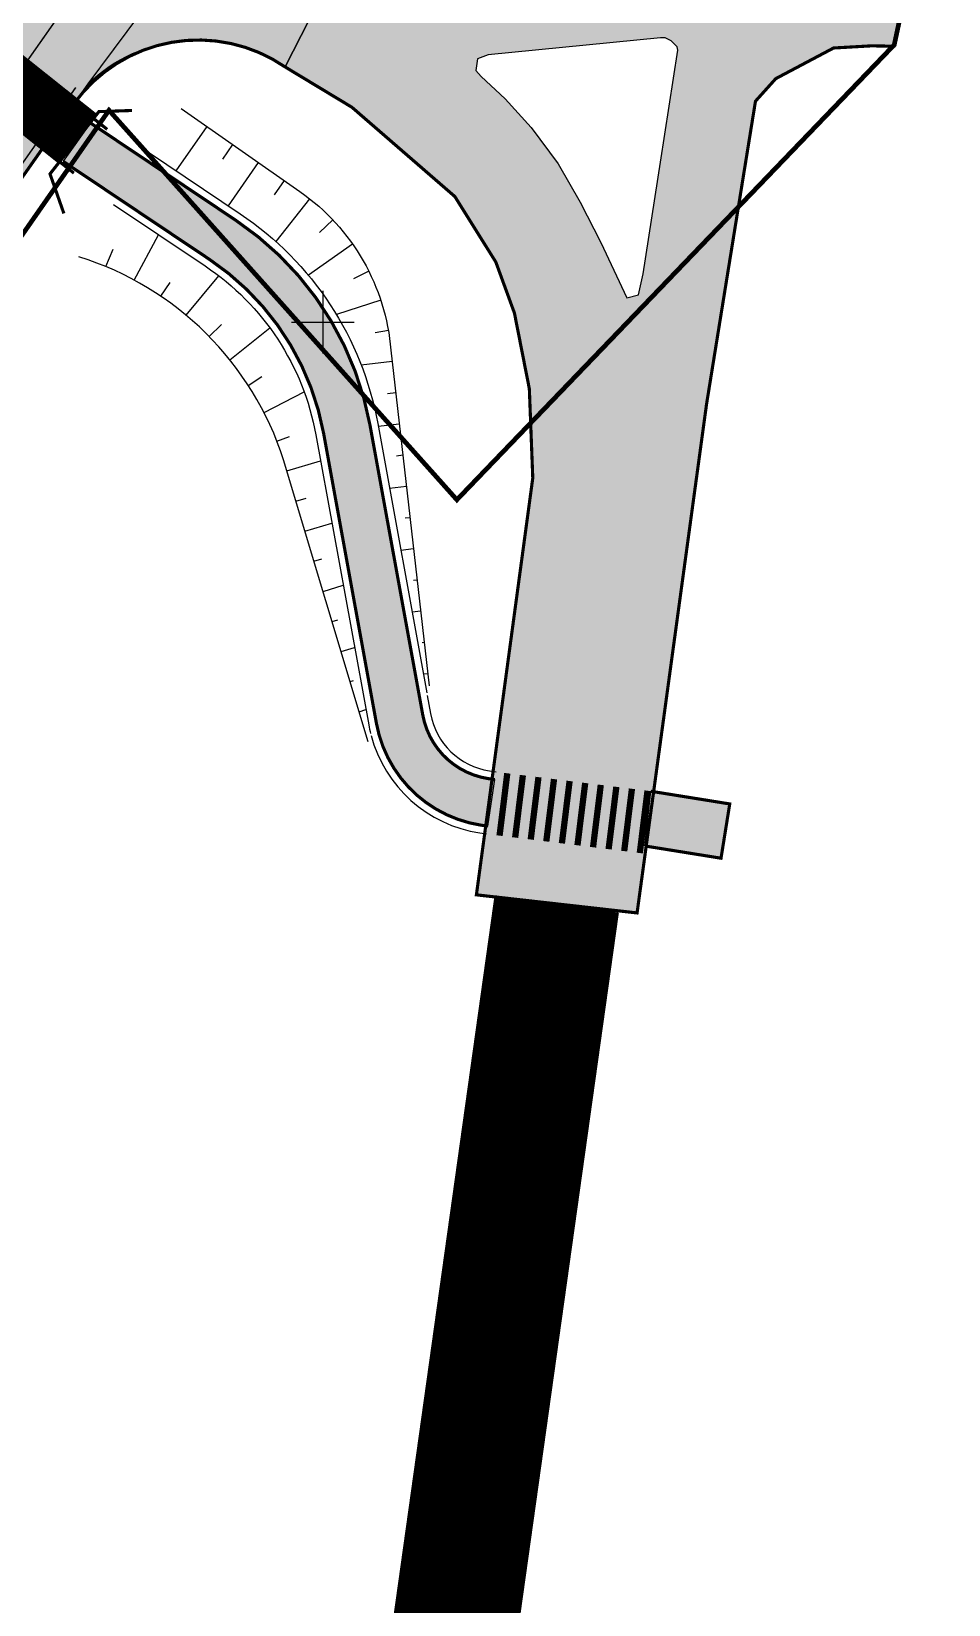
# Model space of a CAD drawing. Header units: metres. Extents: x 751 to 535790, y 161 to 6579518.
# Drawn here: x 535381.4 to 535439.9, y 6578668.4 to 6578768.5 of the extents above; entities that cross this region are included whole.
import ezdxf

# ---------------------------------------------------------------- set-up
doc = ezdxf.new("R2010")
doc.units = ezdxf.units.M
for name, pattern in [('08136_Kogujatee$0$911', [2, 1, 1]), ('08136_Kogujatee$0$DASHED', [0.75, 0.5, -0.25]), ('13132-geo$0$KATASTRIPIIR', [0.02, 0.01, 0.01]), ('DASHED', [0.75, 0.5, -0.25])]:
    doc.linetypes.add(name, pattern=pattern)
doc.layers.get('0').update_dxf_attribs({"lineweight": 9})
for name, color, linetype, lineweight in [('-GEODEESIA', 7, 'Continuous', 9), ('-KOGUJATEE', 7, 'Continuous', 9), ('DP_KR-olemasolev', 36, 'Continuous', 9), ('DP_T-autoliiklus-LK', 254, 'Continuous', 9)]:
    doc.layers.add(name, color=color, linetype=linetype, lineweight=lineweight)
doc.layers.add('08136_Kogujatee$0$K-T_kate_kõnnitee', color=7, linetype='Continuous', true_color=0xffffcc)
for name, color, linetype in [('08136_Kogujatee$0$K-T_kate_sõidutee', 254, 'Continuous'), ('08136_Kogujatee$0$K-T_KM', 7, 'Continuous'), ('08136_Kogujatee$0$K-T_tee', 250, 'Continuous'), ('08136_Kogujatee$0$K-T_tee_mulle_nolv', 104, 'Continuous'), ('08136_Kogujatee$0$K-T_tee_mulle_ylemine', 104, 'Continuous'), ('13132-geo$0$PIIR', 7, 'Continuous'), ('13132-geo$0$vork', 7, 'Continuous')]:
    doc.layers.add(name, color=color, linetype=linetype)
doc.layers.add('DP_T-kergliiklus_planeeritav', color=7, linetype='Continuous', lineweight=9, true_color=0xffffcc)

# ---------------------------------------------------------------- blocks, each defined once
blk = doc.blocks.new('13132-geo$0$VKORIS')
at = {"color": 0, "linetype": 'Continuous'}
for p, q in [((-1.423576730799099e-13, 4.000355117866842), (-1.423576730799099e-13, -4.000355117867127)), ((-4.000355117866984, 0), (4.000355117866984, 0))]:
    blk.add_line(p, q, dxfattribs=at)
blk = doc.blocks.new('13132-geo')
at = {"layer": '13132-geo$0$PIIR', "linetype": '13132-geo$0$KATASTRIPIIR', "lineweight": 0, "ltscale": 0.5, "flags": 128}
blk.add_lwpolyline([(535731.43, 6579485.3), (535729.49, 6579479.78), (535708.24, 6579419.48), (535683, 6579412.43), (535677.58, 6579380.08), (535690.47, 6579363.76), (535630.21, 6579219.02), (535561.29, 6579092.49), (535513.98, 6579029.28), (535479, 6578983.11), (535467.5700000001, 6578969.34), (535433.13, 6578912.93), (535360.61, 6578814.9), (535242.98, 6578647.68), (535186.55, 6578567.350000001), (535185.17, 6578569.600000001), (535150.18, 6578519.58), (535154.25, 6578516.72), (535131.12, 6578483.04), (535080.35, 6578410.97), (534998.62, 6578298.33), (534986.47, 6578281.58), (534978.42, 6578287.45), (534848.14, 6578103.61), (534789.63, 6578021.05), (534799.84, 6578013.86), (534769.95, 6577971.77), (534659.8, 6577815.18), (534626.79, 6577769.36), (534540.6900000001, 6577650.32), (534455.0700000001, 6577532.32), (534418.45, 6577480.94), (534364.53, 6577405.28), (534277.65, 6577286.41), (534268.81, 6577274.32), (534188.6900000001, 6577165.4), (534141.75, 6577101.29), (534144.74, 6577100.84), (533888.67, 6576751.100000001), (533556.3, 6576293.640000001), (533520.05, 6576242.25), (533373.27, 6576040.57), (533365.58, 6576045.03), (533149.23, 6575741.41), (533155.72, 6575736.74), (533124.9, 6575691.640000001), (533122.81, 6575694.07), (533093.97, 6575667.4), (533075.67, 6575632.08), (533063.31, 6575612.9), (533112.93, 6575576.93), (533162.02, 6575646.640000001), (533163.13, 6575648.22), (533432.11, 6576030.36), (533574.97, 6576227.98), (533825.9400000001, 6576575.42), (533935.08, 6576727.75), (534036.84, 6576863.94), (534154.72, 6577026.810000001), (534192.15, 6577082.140000001), (534292.89, 6577221.5), (534382.11, 6577346.2), (534467.77, 6577464.59), (534565.66, 6577599.04), (534664.54, 6577736.42), (534757.77, 6577867.18), (534907.8200000001, 6578081.65), (534930.58, 6578065.73), (534962, 6578110.82), (534938.8, 6578126.12), (535035.14, 6578263.93), (535157.31, 6578434.68), (535215.25, 6578513.17), (535260.27, 6578577.19), (535258.03, 6578579.15), (535269.48, 6578595.71), (535386.38, 6578763.49), (535408.54, 6578738.69), (535436.4, 6578767.66), (535447.75, 6578820.57), (535458.1900000001, 6578850.100000001), (535467.46, 6578866.850000001), (535558.87, 6579005.600000001), (535618.47, 6579097.33), (535654.98, 6579166.51), (535675.34, 6579177.59), (535675.45, 6579194.38), (535688.75, 6579232.54), (535704.53, 6579267.76), (535715.83, 6579299.46), (535748.6, 6579391.34), (535756.45, 6579411.93), (535774.73, 6579465.34), (535777.54, 6579473.54)], close=True, dxfattribs=at)
at = {"layer": '13132-geo$0$vork', "ltscale": 0.5, "xscale": 0.5, "yscale": 0.5, "zscale": 0.5}
blk.add_blockref('13132-geo$0$VKORIS', (535400, 6578750), dxfattribs=at)
blk = doc.blocks.new('08136_Kogujatee')
at = {"layer": '08136_Kogujatee$0$K-T_kate_kõnnitee'}
h = blk.add_hatch(color=256, dxfattribs=at)
edge = h.paths.add_edge_path()
edge.add_line((535410.5119585389, 6578717.907216635), (535410.9620848479, 6578720.873255459))
edge.add_line((535410.9620848479, 6578720.873255459), (535410.5374090413, 6578720.937704296))
edge.add_arc((535411.2876195465, 6578725.881102338), 5.000000000032554, 190.3252200176368, 261.37063361736864, ccw=False)
edge.add_line((535406.3685883523, 6578724.984925954), (535403.0040856549, 6578743.452377246))
edge.add_arc((535383.3279608779, 6578739.867671712), 19.99999999998951, 10.32522001226753, 56.1899094189714)
edge.add_line((535394.4567999729, 6578756.485401412), (535385.195373768, 6578762.687748172))
edge.add_line((535385.195373768, 6578762.687748172), (535383.4586630386, 6578760.240216141))
edge.add_line((535383.4586630386, 6578760.240216141), (535392.7874741093, 6578753.992741957))
edge.add_arc((535383.3279608785, 6578739.867671713), 16.99999999894984, 10.325220011713782, 56.18990941675088, ccw=False)
edge.add_line((535400.0526669383, 6578742.914671416), (535403.4171696359, 6578724.447220123))
edge.add_arc((535411.2876195465, 6578725.881102338), 7.999999999991909, 190.3252200176965, 261.3706336173687)
edge.add_line((535410.0872827382, 6578717.971665471), (535410.5119585389, 6578717.907216635))
blk.add_hatch(color=256, dxfattribs=at).paths.add_polyline_path([(535420.5053095774, 6578716.650542449), (535420.9027740435, 6578720.131581392), (535425.9205280291, 6578719.325015853), (535425.3650601761, 6578715.869374746)])
at = {"layer": '08136_Kogujatee$0$K-T_kate_sõidutee'}
h = blk.add_hatch(color=256, dxfattribs=at)
edge = h.paths.add_edge_path()
edge.add_line((535327.5711535427, 6578683.389688428), (535296.7457613313, 6578643.867847758))
edge.add_arc((552598.2910024045, 6566461.180757231), 21160.37174707958, 144.8491424383722, 144.9636125474701)
edge.add_line((535272.4407567674, 6578609.27714063), (535075.2210837819, 6578327.799887177))
edge.add_line((535075.2210837819, 6578327.799887177), (535046.155275312, 6578290.67311009))
edge.add_line((535046.155275312, 6578290.67311009), (534861.050375788, 6578026.486389111))
edge.add_line((534861.050375788, 6578026.486389111), (534852.966269657, 6578034.229128374))
edge.add_line((534852.966269657, 6578034.229128374), (535261.5061379995, 6578617.212661999))
edge.add_arc((535425.2936543734, 6578502.435250655), 200.0005116865176, 144.9037837735345, 144.9783734246571, ccw=False)
edge.add_line((535261.655698, 6578617.425789), (535375.2591022023, 6578779.088834526))
edge.add_line((535375.2591022023, 6578779.088834526), (535519.0208810001, 6578983.668681001))
edge.add_arc((534131.7863223304, 6579958.502278802), 1695.500004178312, 324.903626799992, 333.329087242539)
edge.add_line((535646.8840717024, 6579197.450983542), (535643.9780351812, 6579198.910719628))
edge.add_line((535643.9780351812, 6579198.910719628), (535654.3939180797, 6579219.010084459))
edge.add_arc((535654.8934891332, 6579218.989377884), 0.4999999997638523, 177.6265225842917, 310.7741638855893)
edge.add_arc((535640.4777900783, 6579235.705359036), 22.57343210961179, 310.7741635698993, 332.7330363708171)
edge.add_arc((534597.5507025626, 6579741.141920945), 1181.515826795186, 334.1167069500335, 335.1829747954353)
edge.add_line((535669.956851, 6579245.233964), (535671.880005, 6579249.381266))
edge.add_arc((534950.1963338386, 6579584.034727157), 795.5000064648705, 335.1222738824459, 340.6044683512804)
edge.add_line((535700.550569, 6579319.859062), (535741.056557, 6579434.910686))
edge.add_line((535741.056557, 6579434.910686), (535756.3073943069, 6579478.937561114))
edge.add_line((535756.3073943069, 6579478.937561114), (535766.2990338568, 6579476.389270481))
edge.add_line((535766.2990338568, 6579476.389270481), (535760.270486106, 6579458.908323599))
edge.add_line((535760.270486106, 6579458.908323599), (535757.5748413542, 6579446.698554993))
edge.add_line((535757.5748413542, 6579446.698554993), (535752.149586632, 6579431.036660133))
edge.add_line((535752.149586632, 6579431.036660133), (535742.7026461029, 6579404.203940377))
edge.add_line((535742.7026461029, 6579404.203940377), (535739.8141337719, 6579395.999523122))
edge.add_line((535739.8141337719, 6579395.999523122), (535738.4478083346, 6579392.118665881))
edge.add_line((535738.4478083346, 6579392.118665881), (535738.0925844394, 6579391.109701847))
edge.add_line((535738.0925844394, 6579391.109701847), (535730.9648656611, 6579370.864408688))
edge.add_line((535730.9648656611, 6579370.864408688), (535711.6337343925, 6579315.95702081))
edge.add_arc((534952.7845769792, 6579583.062108654), 804.4856565898361, 335.75875219058724, 340.60859089849794, ccw=False)
edge.add_line((535686.3345274648, 6579252.756732068), (535676.3684412859, 6579223.002255169))
edge.add_arc((534455.1629843661, 6579800.739225978), 1350.971049079408, 334.23781295169863, 334.68175661658506, ccw=False)
edge.add_line((535671.8553611902, 6579213.557452054), (535671.179119181, 6579213.8838098))
edge.add_arc((535688.966430632, 6579205.300450821), 19.75000000041237, 154.2401270875827, 234.9535034004047)
edge.add_line((535677.6251707901, 6579189.131396267), (535687.0464805625, 6579182.523123544))
edge.add_line((535687.0464805625, 6579182.523123544), (535683.2868474738, 6579177.220647511))
edge.add_arc((535670.386688527, 6579155.899023091), 24.92038861549227, 58.82492837928949, 152.3821498078122)
edge.add_line((535648.3057489556, 6579167.451420089), (535647.7171067898, 6579166.306096771))
edge.add_arc((534209.6787477274, 6579906.113914666), 1617.179621920021, 324.8931312980676, 332.7761618852978, ccw=False)
edge.add_line((535532.6623127314, 6578976.068530675), (535473.9270615358, 6578892.151799708))
edge.add_line((535473.9270615358, 6578892.151799708), (535470.4253759843, 6578887.020691676))
edge.add_arc((535637.701308305, 6578768.385684142), 205.0743829599586, 144.6550694973622, 145.9707415731635)
edge.add_line((535467.7455218727, 6578883.148627658), (535451.3129372292, 6578864.202160386))
edge.add_line((535451.3129372292, 6578864.202160386), (535391.1408370074, 6578778.232562177))
edge.add_arc((535396.9305296459, 6578783.257869509), 7.666436892738719, 220.9571573370018, 242.7030154105623)
edge.add_line((535393.4146803209, 6578776.445156529), (535385.0379250555, 6578765.175663485))
edge.add_line((535385.0379250555, 6578765.175663485), (535327.5711535427, 6578683.389688428))
h = blk.add_hatch(color=256, dxfattribs=at)
h.paths.add_polyline_path([(535397.5927290347, 6578766.253593436), (535401.8551230942, 6578763.681677905), (535408.4130910216, 6578757.995869339), (535411.0202490693, 6578753.82823409), (535412.2060845653, 6578750.579080248), (535413.155946287, 6578745.757691457), (535413.3747299645, 6578740.077942184), (535409.7837493967, 6578713.537550024), (535420.0182646161, 6578712.384947355), (535424.447, 6578744.804), (535427.5598693127, 6578764.068651738), (535428.2384716991, 6578764.823188993), (535428.8509209715, 6578765.504170673), (535432.5348997051, 6578767.456252305), (535434.9462120999, 6578767.593152019), (535436.3853633476, 6578767.568997544), (535437.9581921641, 6578774.927408254), (535435.8458065577, 6578776.14770417), (535434.3585942906, 6578777.360261565), (535433.2869215196, 6578779.206359243), (535432.2275911205, 6578781.672314881), (535431.7546357589, 6578783.8594614), (535431.5614729681, 6578786.048639695), (535426.0791778071, 6578787.393507306), (535425.3897405228, 6578785.356640528), (535424.269, 6578782.744), (535422.737, 6578779.999), (535420.96398765, 6578777.89902395), (535418.466, 6578775.882), (535415.3154904181, 6578774.331075184), (535411.9033310296, 6578773.300354127), (535408.8314083834, 6578772.804750146), (535405.6035734434, 6578772.718618956), (535402.7187523216, 6578773.00824655), (535401.1794948597, 6578773.258959998)])
h.paths.add_polyline_path([(535422.5718243802, 6578767.540715786), (535422.1985038683, 6578767.911585627), (535421.8176849419, 6578768.110881371), (535421.500874585, 6578768.095230368), (535410.5428162273, 6578767.010352827), (535409.843795252, 6578766.766429322), (535409.7492610384, 6578766.033787334), (535410.0801201165, 6578765.646811152), (535411.6097281334, 6578764.214811218), (535413.2743938441, 6578762.387177287), (535414.9985611319, 6578760.073819509), (535416.3848086862, 6578757.645235329), (535417.7053621534, 6578755.079529023), (535419.3571723998, 6578751.557549934), (535420.1153993197, 6578751.731020219), (535420.4060789485, 6578753.084779824), (535421.5134021777, 6578760.188130933), (535422.6201366242, 6578767.325741538)], flags=16)
h = blk.add_hatch(color=256, dxfattribs=at)
edge = h.paths.add_edge_path()
edge.add_line((535397.5927290012, 6578766.253593459), (535401.1794949969, 6578773.25895997))
edge.add_arc((535405.7156473778, 6578795.368230075), 22.56981397715185, 236.97406941580408, 258.405542961508, ccw=False)
edge.add_line((535393.4146803209, 6578776.445156529), (535385.0379250555, 6578765.175663485))
edge.add_arc((535391.982189218, 6578757.947589559), 10.0233655749199, 55.96175935835788, 133.8527702074995, ccw=False)
at = {"layer": '08136_Kogujatee$0$K-T_kate_kõnnitee'}
blk.add_lwpolyline([(535410.5119585389, 6578717.907216635), (535410.9620848479, 6578720.873255459), (535410.5374090413, 6578720.937704296, -0.3203209957688896), (535406.3685883523, 6578724.984925954), (535403.0040856549, 6578743.452377246, 0.2028375308641871), (535394.4567999729, 6578756.485401412), (535385.195373768, 6578762.687748172), (535383.4586630386, 6578760.240216141), (535392.7874741093, 6578753.992741957, -0.2028375308532351), (535400.0526669383, 6578742.914671416), (535403.4171696359, 6578724.447220123, 0.320320995767475), (535410.0872827382, 6578717.971665471)], format="xyb", close=True, dxfattribs=at)
blk.add_lwpolyline([(535420.5053095774, 6578716.650542449), (535420.9027740435, 6578720.131581392), (535425.9205280291, 6578719.325015853), (535425.3650601761, 6578715.869374746)], close=True, dxfattribs=at)
at = {"layer": '08136_Kogujatee$0$K-T_kate_sõidutee', "linetype": 'Continuous'}
blk.add_lwpolyline([(535532.6623127314, 6578976.068530675), (535473.9270615358, 6578892.151799708), (535470.4253759843, 6578887.020691676, 0.005740765463521387), (535467.7455218727, 6578883.148627658), (535451.3129372292, 6578864.202160386), (535391.1408370074, 6578778.232562177, 0.09516998259534003), (535393.4146803209, 6578776.445156529), (535385.0379250555, 6578765.175663485), (535327.5711535427, 6578683.389688428), (535296.7457613313, 6578643.867847758, 0.0004994701162531038), (535272.4407567674, 6578609.27714063), (535075.2210837819, 6578327.799887177), (535046.155275312, 6578290.67311009), (534861.050375788, 6578026.486389111), (534852.966269657, 6578034.229128374), (535261.5061379995, 6578617.212661999, -0.0003254587614914733), (535261.655698, 6578617.425789), (535375.2591022023, 6578779.088834526), (535519.0208810001, 6578983.668681001, 0.03677957735099482)], format="xyb", dxfattribs=at)
at = {"layer": '08136_Kogujatee$0$K-T_kate_sõidutee', "flags": 128}
blk.add_lwpolyline([(535401.1794948597, 6578773.258959998), (535397.5927290347, 6578766.253593436), (535401.8551230942, 6578763.681677905), (535408.4130910216, 6578757.995869339), (535411.0202490693, 6578753.82823409), (535412.2060845653, 6578750.579080248), (535413.155946287, 6578745.757691457), (535413.3747299645, 6578740.077942184), (535409.7837493967, 6578713.537550024), (535420.0182646161, 6578712.384947355), (535424.447, 6578744.804), (535427.5598693127, 6578764.068651738), (535428.2384716991, 6578764.823188993), (535428.8509209715, 6578765.504170673), (535432.5348997051, 6578767.456252305), (535434.9462120999, 6578767.593152019), (535436.3853633476, 6578767.568997544), (535437.9581921641, 6578774.927408254)], dxfattribs=at)
blk.add_lwpolyline([(535397.5927290012, 6578766.253593459), (535401.1794949969, 6578773.25895997, -0.09378597663823003), (535393.4146803209, 6578776.445156529), (535385.0379250555, 6578765.175663485, -0.3535834731591783), (535397.5927290012, 6578766.253593459, 2.595901108816067)], format="xyb", dxfattribs=at)
blk.add_lwpolyline([(535422.5718243802, 6578767.540715786), (535422.1985038683, 6578767.911585627), (535421.8176849419, 6578768.110881371), (535421.500874585, 6578768.095230368), (535410.5428162273, 6578767.010352827), (535409.843795252, 6578766.766429322), (535409.7492610384, 6578766.033787334), (535410.0801201165, 6578765.646811152), (535411.6097281334, 6578764.214811218), (535413.2743938441, 6578762.387177287), (535414.9985611319, 6578760.073819509), (535416.3848086862, 6578757.645235329), (535417.7053621534, 6578755.079529023), (535419.3571723998, 6578751.557549934), (535420.1153993197, 6578751.731020219), (535420.4060789485, 6578753.084779824), (535421.5134021777, 6578760.188130933), (535422.6201366242, 6578767.325741538)], close=True, dxfattribs=at)
at = {"layer": '08136_Kogujatee$0$K-T_KM', "linetype": '08136_Kogujatee$0$911', "const_width": 0.1}
for points in [[(535383.8507240398, 6578770.443596118), (535372.3460930366, 6578754.070352252, 0.0003331850121608244)], [(535384.2637121982, 6578764.943506381), (535327.1563578729, 6578683.669049273, 0.0003331850140074084)]]:
    blk.add_lwpolyline(points, format="xyb", dxfattribs=at)
at = {"layer": '08136_Kogujatee$0$K-T_KM', "linetype": 'Continuous', "const_width": 0.4, "flags": 128}
for points in [[(535411.2586432237, 6578717.306597613), (535411.751834481, 6578721.276456095)], [(535412.25101438, 6578717.183311411), (535412.7442056374, 6578721.153169894)], [(535413.2433855364, 6578717.060025208), (535413.7365767937, 6578721.02988369)], [(535414.2357566927, 6578716.936739006), (535414.7289479501, 6578720.906597489)], [(535415.2281278493, 6578716.813452804), (535415.7213191064, 6578720.783311285)], [(535416.2204990056, 6578716.690166601), (535416.7136902628, 6578720.660025083)], [(535417.212870162, 6578716.566880398), (535417.7060614191, 6578720.53673888)], [(535418.2052413183, 6578716.443594196), (535418.6984325754, 6578720.413452678)], [(535419.1976124747, 6578716.320307994), (535419.6908037318, 6578720.290166477)], [(535420.189983631, 6578716.197021793), (535420.6831748881, 6578720.166880275)]]:
    blk.add_lwpolyline(points, dxfattribs=at)
at = {"layer": '08136_Kogujatee$0$K-T_tee', "linetype": '08136_Kogujatee$0$DASHED', "const_width": 0.2, "flags": 128}
blk.add_lwpolyline([(535386.2664980433, 6578762.27496691), (535343.9026909312, 6578796.066569756)], dxfattribs=at)
at = {"layer": '08136_Kogujatee$0$K-T_tee', "linetype": '08136_Kogujatee$0$DASHED', "const_width": 0.2}
blk.add_lwpolyline([(535384.1467415023, 6578759.488737095), (535341.4680638412, 6578793.531497264)], dxfattribs=at)
at = {"layer": '08136_Kogujatee$0$K-T_tee', "const_width": 0.2}
blk.add_lwpolyline([(535397.5927290347, 6578766.253593436), (535401.8551230942, 6578763.681677905), (535408.4130910216, 6578757.995869339), (535411.0202490693, 6578753.82823409), (535412.2060845653, 6578750.579080248), (535413.155946287, 6578745.757691457), (535413.3747299645, 6578740.077942184), (535409.7837493967, 6578713.537550024), (535420.0182646161, 6578712.384947355), (535424.447, 6578744.804), (535427.5598693127, 6578764.068651738), (535428.2384716991, 6578764.823188993), (535428.8509209715, 6578765.504170673), (535432.5348997051, 6578767.456252305), (535434.9462120999, 6578767.593152019), (535436.3853633476, 6578767.568997544), (535437.9581921641, 6578774.927408254), (535435.8458065577, 6578776.14770417), (535434.3585942906, 6578777.360261565), (535433.2869215196, 6578779.206359243), (535432.2275911205, 6578781.672314881), (535431.7546357589, 6578783.8594614), (535431.5614729681, 6578786.048639695)], dxfattribs=at)
at = {"layer": '08136_Kogujatee$0$K-T_tee'}
for points in [[(535397.5927289976, 6578766.253593462, 0.2, 0.2, 0.4084168379143157), (535384.1308365389, 6578763.884706698, 0.2, 0.2, 0), (535327.5711535427, 6578683.389688428, 0, 0, 0)], [(535420.9027740435, 6578720.131581392, 0.2, 0.2, 0), (535425.9205280291, 6578719.325015853, 0.2, 0.2, 0), (535425.3650601761, 6578715.869374746, 0.2, 0.2, 0), (535420.5053095774, 6578716.650542449, 0, 0, 0)]]:
    blk.add_lwpolyline(points, format="xyseb", dxfattribs=at)
at = {"layer": '08136_Kogujatee$0$K-T_tee', "color": 5, "const_width": 0.2}
blk.add_lwpolyline([(535387.8516169382, 6578763.477966653), (535385.7365282396, 6578763.404156731), (535382.6237277978, 6578759.439304692), (535383.5072583054, 6578756.9194702)], dxfattribs=at)
at = {"layer": '08136_Kogujatee$0$K-T_tee', "const_width": 0.2}
for points in [[(535385.1953737679, 6578762.687748172), (535394.4567999729, 6578756.485401412, -0.2028375308641871), (535403.0040856549, 6578743.452377246), (535406.3685883523, 6578724.984925954, 0.3203209957688896), (535410.5374090413, 6578720.937704296), (535410.9620848479, 6578720.873255459)], [(535383.4586630386, 6578760.240216141), (535392.7874741093, 6578753.992741957, -0.2028375308532351), (535400.0526669383, 6578742.914671416), (535403.4171696359, 6578724.447220123, 0.320320995767475), (535410.0872827382, 6578717.971665471), (535410.5119585389, 6578717.907216635)]]:
    blk.add_lwpolyline(points, format="xyb", dxfattribs=at)
at = {"layer": '08136_Kogujatee$0$K-T_tee_mulle_nolv'}
for points in [[(535392.6093766596, 6578762.456959684), (535390.6441957817, 6578759.640456856)], [(535394.2495816762, 6578761.312526417), (535393.6018118482, 6578760.384140856)], [(535395.8897866928, 6578760.16809315), (535393.9683486037, 6578757.414282612)], [(535397.5299917094, 6578759.023659882), (535396.891400829, 6578758.108429614)], [(535399.1577312044, 6578757.862050976), (535397.0148208356, 6578755.129384083)], [(535400.6354790617, 6578756.517028791), (535399.7852184883, 6578755.710527579)], [(535387.9808454554, 6578752.681393391), (535389.5374224401, 6578755.567523984)], [(535386.1759413766, 6578753.541028463), (535386.6400112088, 6578754.656131874)], [(535401.9006180521, 6578754.97033983), (535399.0787272189, 6578752.988775311)], [(535389.6906546534, 6578751.645437941), (535390.2834744212, 6578752.521584131)], [(535391.2882001185, 6578750.443564539), (535393.3802253983, 6578752.952089086)], [(535402.9259393488, 6578753.255248099), (535401.952480089, 6578752.766352871)], [(535403.6893917861, 6578751.408639374), (535400.8684732225, 6578750.478064103)], [(535392.7574402818, 6578749.087841657), (535393.545795316, 6578749.860643441)], [(535394.0836219375, 6578747.591882632), (535396.6296714057, 6578749.630586084)], [(535404.1745561052, 6578749.470227913), (535403.337784007, 6578749.324987712)], [(535404.4160811778, 6578747.485359671), (535402.448627409, 6578747.260243079)], [(535395.2534283854, 6578745.970708963), (535396.1253044136, 6578746.535648136)], [(535396.2551131485, 6578744.24059948), (535398.816186768, 6578745.55668382)], [(535404.6434382787, 6578745.498324505), (535404.1254424202, 6578745.439055279)], [(535404.8707953796, 6578743.51128934), (535403.5295422667, 6578743.357822795)], [(535397.0786179248, 6578742.418926877), (535397.8709594808, 6578742.730302242)], [(535405.0981524806, 6578741.524254174), (535404.6950355713, 6578741.478129428)], [(535397.7149169497, 6578740.523713104), (535399.862662741, 6578741.167957873)], [(535405.3255095815, 6578739.537219008), (535404.24806124, 6578739.413937078)], [(535398.2895481001, 6578738.608041149), (535398.934152619, 6578738.801398803)], [(535405.5528666824, 6578737.550183843), (535405.2376846969, 6578737.514120635)], [(535398.8641792506, 6578736.692369194), (535400.5840605738, 6578737.208270354)], [(535405.7802237832, 6578735.563148677), (535404.966580213, 6578735.47005136)], [(535399.4388104009, 6578734.776697238), (535399.9407934305, 6578734.92727369)], [(535406.0075808842, 6578733.576113513), (535405.7803338225, 6578733.550111842)], [(535400.0134415514, 6578732.861025282), (535401.3054584069, 6578733.248582833)], [(535406.2349379851, 6578731.589078347), (535405.6850991853, 6578731.526165643)], [(535400.5880727017, 6578730.945353327), (535400.947434242, 6578731.053148576)], [(535406.462295086, 6578729.602043182), (535406.3229829482, 6578729.586103049)], [(535401.1627038522, 6578729.029681372), (535402.0268562397, 6578729.288895315)], [(535406.6896521869, 6578727.615008016), (535406.4036181585, 6578727.582279925)], [(535401.7373350025, 6578727.114009416), (535401.9540750536, 6578727.179023462)], [(535402.311966153, 6578725.198337461), (535402.7482540727, 6578725.329207795)]]:
    blk.add_lwpolyline(points, dxfattribs=at)
at = {"layer": '08136_Kogujatee$0$K-T_tee_mulle_ylemine', "flags": 128}
for points in [[(535390.969171643, 6578763.601392952), (535398.5464953777, 6578758.314406708, -0.2244249304188493), (535404.3332979453, 6578748.208861128), (535406.7775220136, 6578726.847051199)], [(535388.8886496766, 6578760.816140326), (535394.7350209502, 6578756.900844655, -0.2028375308588365), (535403.4959887742, 6578743.541994885), (535406.6175807518, 6578726.407858585)], [(535386.6628818584, 6578757.492594386), (535392.509253132, 6578753.577298715, -0.2028375308595511), (535399.5607638188, 6578742.825053778), (535402.9252665165, 6578724.357602485, 0.01670141638552582), (535403.0456099804, 6578723.802814987, 0.01670141638552582)], [(535402.8865973033, 6578723.282665505), (535397.5048042472, 6578741.224174629, 0.2438123928667483), (535384.4703314706, 6578754.161429344, 24.4696298122671)], [(535406.6505060062, 6578726.227134839), (535406.8604914717, 6578725.074543593, 0.3203209957895303), (535410.6124300918, 6578721.4320441), (535411.0371058993, 6578721.367595263)], [(535403.0742456636, 6578723.692383657, 0.298346144258375), (535410.0122616877, 6578717.477325667), (535410.4369374875, 6578717.41287683)]]:
    blk.add_lwpolyline(points, format="xyb", dxfattribs=at)

msp = doc.modelspace()

# ---------------------------------------------------------------- linework, layer by layer
at = {"layer": 'DP_KR-olemasolev', "ltscale": 0.5, "const_width": 0.3, "flags": 128}
msp.add_lwpolyline([(534757.77, 6577867.18), (534907.8200000001, 6578081.65), (534930.58, 6578065.73), (534962, 6578110.82), (534938.8, 6578126.12), (535035.14, 6578263.93), (535157.31, 6578434.68), (535215.25, 6578513.17), (535260.27, 6578577.19), (535258.03, 6578579.15), (535269.48, 6578595.71), (535386.38, 6578763.49), (535408.54, 6578738.69), (535436.4, 6578767.66), (535447.75, 6578820.57), (535458.1900000001, 6578850.100000001), (535467.46, 6578866.850000001), (535558.87, 6579005.600000001)], dxfattribs=at)
at = {"layer": 'DP_T-autoliiklus-LK', "ltscale": 0.5, "const_width": 8, "flags": 128}
msp.add_lwpolyline([(535349.4820248337, 6577454.67007935), (535338.86, 6577620.34), (535334.56, 6577670.44), (535331.18, 6577719.43), (535328.59, 6577751.77), (535327.73, 6577784.04), (535327.91, 6577805.98), (535329.17, 6577822.63), (535331.22, 6577851.92), (535341.68, 6577929.850000001), (535343.49, 6577947.28), (535347.88, 6577993.22), (535348.64, 6578034.100000001), (535349.16, 6578141.310000001), (535350.29, 6578197.640000001), (535352.39, 6578261.33), (535357.88, 6578342.09), (535366.64, 6578410.57), (535368.98, 6578428.82), (535378.7841108341, 6578485.1386267), (535401.72, 6578619.03), (535414.9010070064, 6578712.961248689)], dxfattribs=at)
at = {"layer": 'DP_T-kergliiklus_planeeritav', "linetype": 'DASHED', "ltscale": 10, "const_width": 4, "flags": 128}
msp.add_lwpolyline([(535343.1153063388, 6578794.542778816), (535384.385026122, 6578761.682714567)], dxfattribs=at)

# ---------------------------------------------------------------- block references
at = {"layer": '-GEODEESIA', "ltscale": 0.5}
msp.add_blockref('13132-geo', (0, 0), dxfattribs=at)
at = {"layer": '-KOGUJATEE', "ltscale": 0.5}
msp.add_blockref('08136_Kogujatee', (0, 0), dxfattribs=at)

doc.saveas('drawing.dxf')
